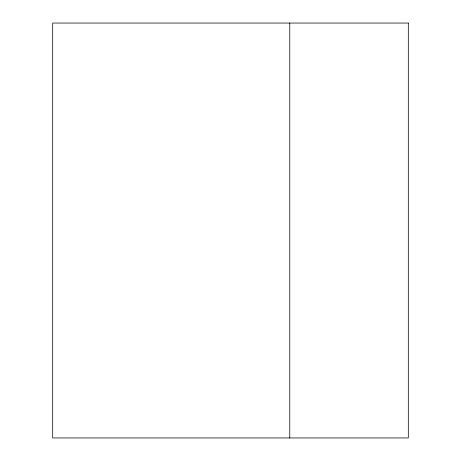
<?xml version="1.0" encoding="UTF-8"?>
<svg xmlns="http://www.w3.org/2000/svg" width="461" height="461" viewBox="0 0 461 461"><rect width="100%" height="100%" fill="white"/><g stroke="black" fill="none" stroke-linecap="round" stroke-linejoin="round"><path stroke-width="0.69" d="M289.773 23.05L289.773 437.95M408.313 23.05L52.687 23.05L52.687 437.95L408.313 437.95L408.313 23.05"/></g></svg>
